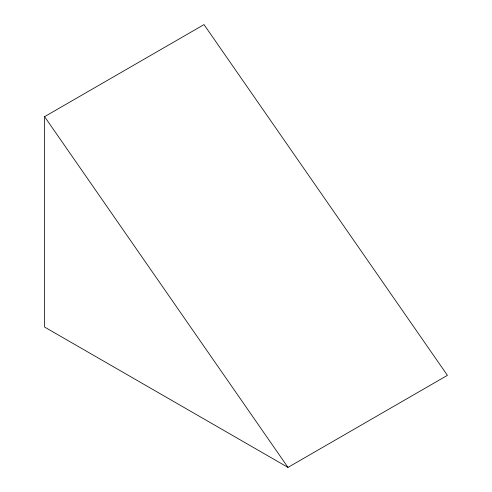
<?xml version="1.0" encoding="UTF-8"?>
<svg xmlns="http://www.w3.org/2000/svg" width="492" height="492" viewBox="0 0 492 492"><rect width="100%" height="100%" fill="white"/><g stroke="black" fill="none" stroke-linecap="round" stroke-linejoin="round"><path stroke-width="0.74" d="M44.581 116.653L204.02 24.6L447.419 375.347L287.98 467.4L44.581 327.057L44.581 116.653L287.98 467.4"/></g></svg>
